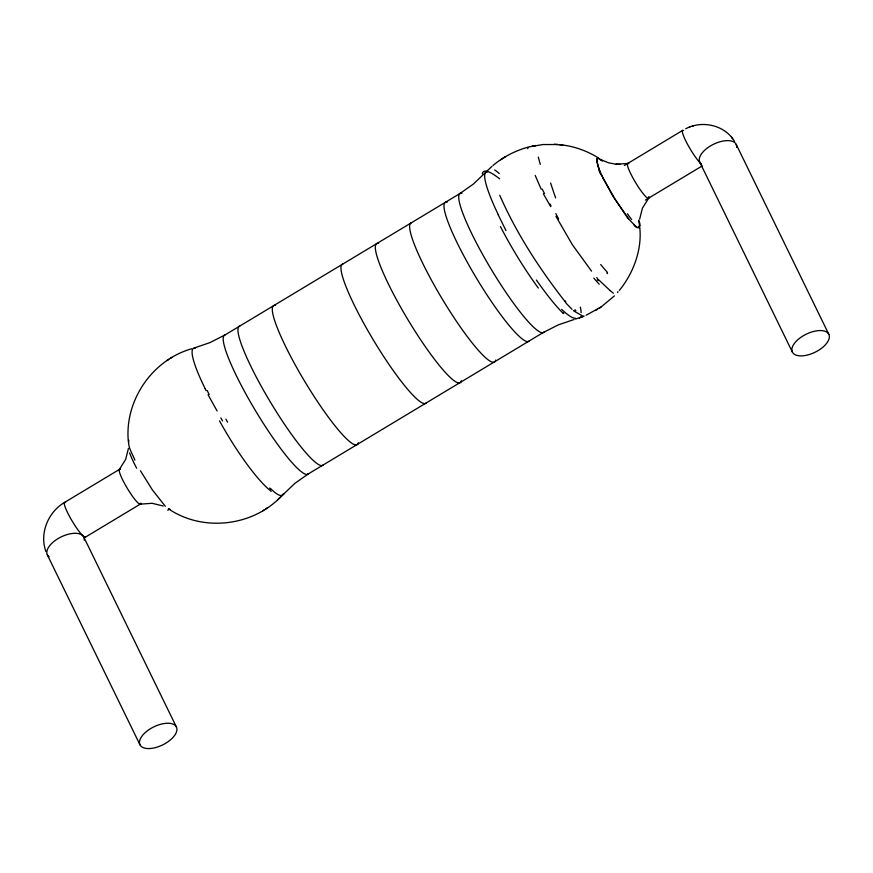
<?xml version="1.0" encoding="UTF-8"?>
<svg xmlns="http://www.w3.org/2000/svg" width="873" height="873" viewBox="0 0 873 873"><rect width="100%" height="100%" fill="white"/><g stroke="black" fill="none" stroke-linecap="round" stroke-linejoin="round"><path stroke-width="1.31" d="M128.451 448.362L125.647 459.427L119.361 469.456M639.636 219.199L642.441 208.123L648.726 198.095M527.685 148.65L527.958 147.875M617.953 291.647L617.571 292.499M128.778 440.319C127.687 447.249 132.521 453.785 134.889 460.082M619.372 290.382C634.867 271.339 644.023 244.647 638.589 220.182M168.653 508.959C203.671 532.628 254.6 526.124 282.754 494.707M277.756 499.727L294.79 483.424L308.616 473.701A81.102 12.353 59 0 1 255.822 411.238A81.102 12.353 59 0 1 225.016 334.937L460.529 193.195M614.363 295.925L601.05 307.023L586.099 315.24M491.957 166.361L473.286 184.138L459.46 193.861M492.972 165.521C503.383 156.747 515.768 150.429 528.918 146.915M191.689 348.774C151.978 359.927 124.064 401.154 128.407 442.185M64.416 502.532C48.07 512.113 39.22 533.556 45.953 551.605M505.445 156.703L500.633 159.748M167.038 360.538L168.795 359.425M170.672 358.225L171.85 357.494M265.698 508.915L267.454 507.813M262.642 510.858L263.81 510.116M596.237 310.068L597.405 309.326M599.293 308.125L601.05 307.023M64.678 502.357L120.343 468.866M624.337 165.51L682.762 130.339M85.314 537.211L141.404 503.448M645.42 200.081L702.241 165.892M307.558 474.366L543.061 332.613L558.131 324.952L574.008 319.529M225.016 334.937L209.946 342.609L194.275 347.978M685.654 128.778C702.132 119.972 724.917 125.003 734.564 141.448M580.949 317.259L575.449 319.082M584.135 316.135L579.399 317.816L583.36 316.375L574.489 311.366M688.917 127.36L689.877 127.043M692.256 126.258L693.391 125.887M529.649 146.784L542.941 144.536L557.814 144.547M531.941 146.293L535.673 145.507L532.726 146.118M627.818 163.415L616.011 164.266L620.016 164.375M140.258 504.147L152.066 503.285L163.196 506.013M169.962 509.297L168.784 509.024M559.026 144.656C572.601 145.726 585.827 150.32 597.459 157.358M554.355 144.252L562.812 144.983M616.48 164.288L608.634 162.847L602.152 160.206M613.413 293.241L610.172 290.644M572.011 309.369L566.326 303.433M573.474 310.493L574.379 311.268M601.999 160.567L598.005 158.035L602.501 161.036M563.816 313.571L562.845 312.632M270.543 488.902L269.67 488.04M633.656 224.514C637.399 230.592 642.19 226.052 638.676 220.596M165.313 506.275L152.382 489.917L140.455 470.776M598.529 279.666L610.074 290.545M564.602 301.01C539.208 268.382 516.369 233.167 499.716 195.246M597.699 278.727L596.739 277.592M591.534 271.143L572.328 244.658L555.937 216.34M628.658 218.73L613.141 196.643L602.85 177.71M565.202 301.763L566.031 302.986M731.465 137.148L732.589 138.698M543.366 193.795L550.677 206.595M505.969 230.57L498.221 214.856M208.047 394.749L217.104 410.976M222.539 420.939L220.869 417.916M603.003 178.016L615.214 199.404L627.611 217.934L636.941 227.58L639.08 227.798L639.669 225.179M602.621 177.186L602.948 177.917M602.796 177.601L599.325 169.82M206.126 390.668L205.22 388.834M736.223 144.438L828.87 334.392A20.275 10.05 -26 0 1 805.201 355.507A20.275 10.05 -26 0 1 797.78 339.761A20.275 10.05 -26 0 1 828.87 334.392M699.72 162.094L792.357 352.048M83.808 537.124L176.455 727.078A20.275 10.05 -26 0 1 152.786 748.194A20.275 10.05 -26 0 1 145.365 732.447A20.275 10.05 -26 0 1 176.455 727.078M47.295 554.781L139.942 744.734M602.163 176.324L601.89 175.757M535.214 175.451L541.205 189.255M600.024 171.621L598.125 166.514M599.293 169.831L596.925 161.232L597.023 158.886L598.038 158.057L596.968 158.635L596.783 161.003M598.223 166.841L596.805 161.145M701.543 164.211A20.275 10.05 -26 0 1 713.885 144.089A20.275 10.05 -26 0 1 736.681 147.45M701.445 164.189A20.275 3.088 59 0 1 687.095 143.467A20.275 3.088 59 0 1 683.581 130.535M540.354 164.353A82.389 14.197 62.1 0 1 538.303 157.075M555.643 197.909A84.408 10.138 68.4 0 1 550.612 183.003M544.534 193.457A33.316 24.902 28.5 0 1 542.297 189.135M550.055 204.118A88.653 6.406 62.8 0 1 550.994 205.853M558.644 218.992A87.627 2.837 62.2 0 1 555.817 213.579M599.249 284.216A84.605 16.412 61.2 0 1 593.793 278.083M598.147 280.648A44.938 26.059 -80.9 0 1 597.241 279.786M607.412 272.365A82.389 10.858 55.8 0 1 600.7 264.541M607.608 273.598A84.408 15.223 49.5 0 1 606.877 273.02M600.897 174.829A37.735 7.082 57 0 1 599.042 170.584M494.631 169.94A87.747 13.04 56.2 0 1 499.269 173.498M482.278 173.88A87.682 14.841 52.3 0 1 499.574 178.812M565.191 300.89A22.993 12.909 3.1 0 1 565.726 301.676M575.012 309.697A42.395 12.004 9.5 0 1 575.874 310.69M580.37 307.1A87.977 13.586 62.3 0 1 581.134 312.643M498.461 215.096A85.619 12.735 59.5 0 1 487.494 171.926M575.449 318.285A85.467 13.728 56.4 0 1 561.677 309.402M563.161 313.287A85.478 12.386 58.4 0 1 536.404 280.058M538.357 288.09A85.15 14.481 58.9 0 1 500.425 226.533M495.678 360.08A81.102 12.353 59 0 1 444.422 302.582A81.102 12.353 59 0 1 411.445 222.735M461.337 380.748A81.102 12.353 59 0 1 407.975 319.78A81.102 12.353 59 0 1 378.576 243.447M529.387 340.819A81.102 12.353 59 0 1 474.508 274.864A81.102 12.353 59 0 1 447.249 202.11M544.13 331.947A81.102 12.353 59 0 1 489.251 265.992A81.102 12.353 59 0 1 461.992 193.239M358.323 442.753A81.102 12.353 59 0 1 304.961 381.785A81.102 12.353 59 0 1 275.562 305.452M323.359 464.829A81.102 12.353 59 0 1 270.565 402.366A81.102 12.353 59 0 1 239.759 326.066M426.373 402.824A81.102 12.353 59 0 1 373.579 340.361A81.102 12.353 59 0 1 342.773 264.072M168.511 508.61A33.709 4.387 58 0 1 167.725 510.192M136.646 468.212A33.294 4.583 60.1 0 1 129.564 452.825M140.728 503.099A20.275 3.088 59 0 1 127.884 489.284A20.275 3.088 59 0 1 119.994 469.303M205.231 388.845A85.619 13.182 58.4 0 1 195.541 348.076M209.225 394.465A37.43 27.554 29.6 0 1 207.239 390.558M283.387 493.791A85.478 13.39 59.6 0 1 270.423 488.433M284.118 493.802A85.15 13.804 58.1 0 1 283.409 493.834M227.591 422.205A87.355 2.925 61.2 0 1 225.954 419.182M271.208 491.368A85.467 16.598 59.8 0 1 219.516 420.873M648.857 196.512A20.275 3.088 59 0 1 635.926 183.144A20.275 3.088 59 0 1 628.822 163.709M631.681 219.581A33.709 5.26 60.6 0 1 627.381 213.721M49.128 556.898A20.275 10.05 -26 0 1 61.47 536.764A20.275 10.05 -26 0 1 84.266 540.136M85.74 536.699A20.275 3.088 59 0 1 71.892 520.603A20.275 3.088 59 0 1 65.508 502.553"/></g></svg>
